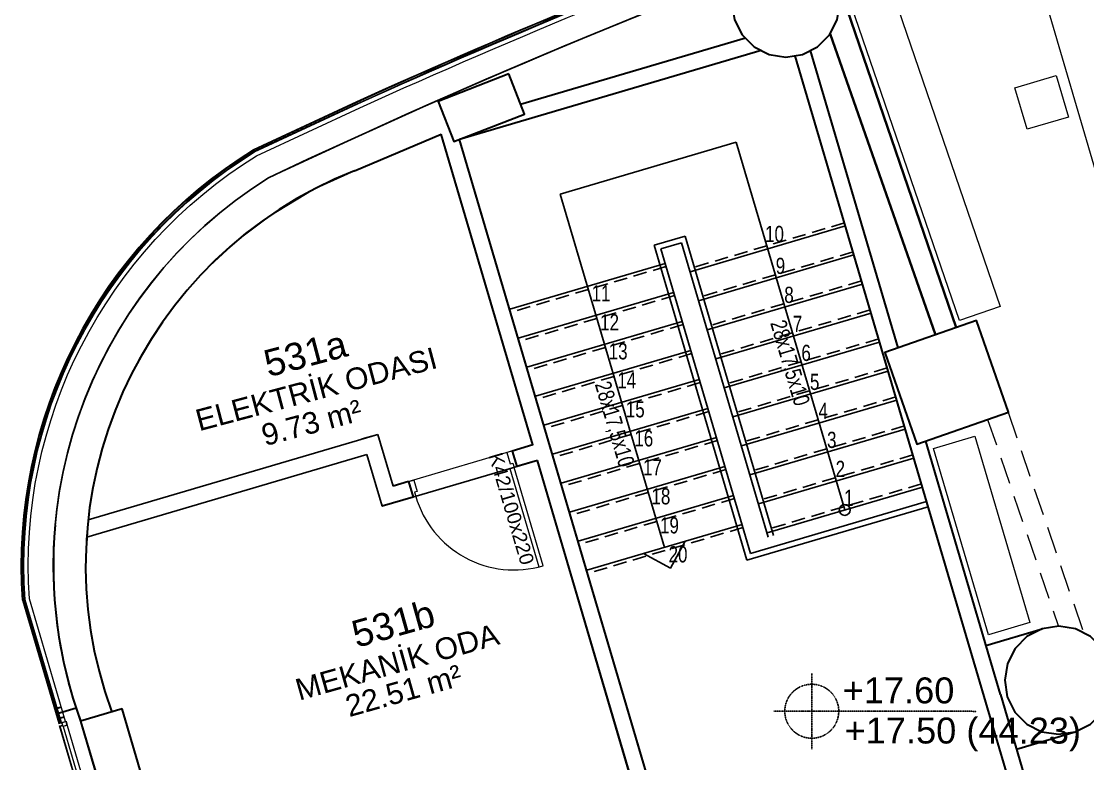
# Model space of a CAD drawing. Header units: millimetres. Extents: x 62878 to 70819, y -67946 to -61850.
# Drawn here: x 62878 to 63866, y -63037 to -62350 of the extents above; entities that cross this region are included whole.
import ezdxf
from ezdxf.enums import TextEntityAlignment as Align

# ---------------------------------------------------------------- set-up
doc = ezdxf.new("R2010")
doc.units = ezdxf.units.MM
doc.linetypes.add('HIDDEN', pattern=[0.375, 0.25, -0.125])
doc.layers.add('alan hesabı1', color=7, linetype='Continuous', plot=False)
for name, color, linetype in [('Alan yazısı 2', 6, 'Continuous'), ('KOT-yeni', 2, 'HIDDEN'), ('MAH-ADI 2', 11, 'Continuous'), ('Mahal no.-yeni', 7, 'Continuous')]:
    doc.layers.add(name, color=color, linetype=linetype)
for name, color, linetype, lineweight in [('BAP', 41, 'Continuous', 30), ('DOGRAMA', 171, 'Continuous', 0), ('DUVAR-GAZBETON', 84, 'Continuous', 35), ('DUVAR-GAZBETON_eski', 227, 'Continuous', 13), ('DUVAR-yeni', 3, 'Continuous', 30), ('kapı yangın-yeni', 1, 'Continuous', 13), ('merdiven-yeni', 161, 'Continuous', 25), ('TEFRİŞ-yeni', 53, 'Continuous', 9)]:
    doc.layers.add(name, color=color, linetype=linetype, lineweight=lineweight)
doc.styles.add('bold', font='arial.ttf', dxfattribs={"height": 10})

msp = doc.modelspace()

# ---------------------------------------------------------------- linework, layer by layer
at = {"color": 0}
for p, q in [((63208.08, -62732.3), (62939.96, -62811.4)), ((63193.7, -62736.55), (63208.08, -62732.3)), ((63222.23, -62780.26), (63208.08, -62732.3)), ((63197.94, -62750.93), (62938.55, -62827.45)), ((63212.09, -62798.89), (63197.94, -62750.93)), ((63355.96, -62756.45), (63212.09, -62798.89))]:
    msp.add_line(p, q, dxfattribs=at)
msp.add_lwpolyline([(68896.02, -63031.44), (69030.26, -63071.18), (69185.28, -62547.65), (68893, -62461.11, 1.044368), (68063.2, -62298.73, 0.204375), (63106.96, -62494.78, 0.353953), (62932.94, -62997.83), (63753.18, -65779.6), (64154.95, -67142.15), (65336.72, -66792.62), (65336.7, -66829.11), (65270.54, -66829.07, 0.626789), (65270.2, -67369.07), (65531.84, -67369.23, 0.926242), (66130.09, -67369.61), (66391.73, -67369.77, 0.626743), (66392.07, -66829.77), (66326.15, -66829.73), (66326.17, -66793.24), (67506.16, -67144.13), (68467.02, -63899.09), (68625.2, -63946.04), (68896.02, -63031.42)], format="xyb")
at = {"layer": 'alan hesabı1', "lineweight": 20}
for p, q in [((63351.71, -62742.06), (63222.23, -62780.26)), ((63212.09, -62798.89), (63355.96, -62756.45))]:
    msp.add_line(p, q, dxfattribs=at)
at = {"layer": 'alan hesabı1', "linetype": 'ByBlock'}
for points in [[(64409.08, -62034.84), (63646.15, -62262.75), (63619.43, -62270.74), (63635.32, -62317.08), (63743.73, -62633.31), (63762.61, -62626.7), (63792.34, -62711.65), (63715.58, -62738.52), (63771.4, -62927.76), (63823.3, -62912.45), (63838.76, -62910.01), (63854.21, -62912.47), (63868.14, -62919.58)], [(63868.09, -63000.48), (63854.15, -63007.58), (63799.69, -63023.64), (63834.49, -63141.61)]]:
    msp.add_lwpolyline(points, dxfattribs=at)
at = {"layer": 'alan hesabı1'}
msp.add_lwpolyline([(63283.89, -62459.15), (63283.89, -62459.15), (63532.04, -63300.35), (63838.97, -63209.81), (63701.31, -62743.18), (63675.88, -62656.96), (63594.68, -62381.7), (63586.11, -62383.05), (63570.66, -62380.6), (63563.16, -62376.77)], close=True, dxfattribs=at)
at = {"layer": 'alan hesabı1', "lineweight": 20}
for points in [[(62937.91, -62864.13), (62937.91, -62864.13), (62937.66, -62853.64), (62938.44, -62829.16), (62941.52, -62798.89), (62944.8, -62779.31), (62952.93, -62745.38), (62963.57, -62713.51), (62972.07, -62693.03), (62987.49, -62662.3), (63000.1, -62641.28), (63011.66, -62624.29), (63027.09, -62604.23), (63039.19, -62590.2), (63052.82, -62575.87), (63079.79, -62551.29), (63108.07, -62529.91), (63148.3, -62505.66), (63186.42, -62488.2), (63226.34, -62471.38), (63266.83, -62454.32), (63351.71, -62742.06), (63222.23, -62780.26)], [(63212.09, -62798.89), (63355.96, -62756.45), (63517.66, -63304.59), (63311.44, -63365.42), (63272.55, -63233.59), (63038.45, -63302.62), (62967.13, -63060.72), (62991.1, -63053.65), (62971.31, -62986.51), (62961.73, -62989.34), (62953.73, -62965.14), (62944.59, -62927.38), (62940.55, -62901.45), (62938.68, -62879.55)]]:
    msp.add_lwpolyline(points, dxfattribs=at)
at = {"layer": 'BAP'}
for points in [[(63633.7, -62317.63), (63626.61, -62303.69), (63615.56, -62292.62), (63601.62, -62285.51), (63586.17, -62283.05), (63570.72, -62285.49), (63556.78, -62292.59), (63545.71, -62303.64), (63538.6, -62317.57), (63536.14, -62333.02), (63538.58, -62348.48), (63545.67, -62362.42), (63556.73, -62373.49), (63570.66, -62380.6), (63586.11, -62383.05), (63601.56, -62380.62), (63615.51, -62373.52), (63626.57, -62362.47), (63633.69, -62348.54), (63636.14, -62333.09)], [(63329.35, -62398.51), (63264.12, -62423.92), (63278.65, -62461.2), (63343.87, -62435.78)], [(63762.61, -62626.7), (63677.66, -62656.44), (63707.4, -62741.38), (63792.34, -62711.65)], [(63886.27, -62975.49), (63888.73, -62960.04), (63886.29, -62944.59), (63879.19, -62930.65), (63868.14, -62919.58), (63854.21, -62912.47), (63838.76, -62910.01), (63823.3, -62912.45), (63809.36, -62919.54), (63798.29, -62930.6), (63791.18, -62944.53), (63788.73, -62959.98), (63791.16, -62975.43), (63798.26, -62989.38), (63809.31, -63000.45), (63823.25, -63007.56), (63838.69, -63010.01), (63854.15, -63007.58), (63868.09, -63000.48), (63879.16, -62989.43)], [(62971.31, -62986.51), (62932.94, -62997.83), (62952.74, -63064.97), (62991.1, -63053.65)]]:
    msp.add_lwpolyline(points, close=True, dxfattribs=at)
at = {"layer": 'DOGRAMA'}
for p, q in [((62913.34, -62999.7), (62879.72, -62885.66)), ((62914.49, -62999.36), (62880.9, -62885.45)), ((62915.07, -62999.19), (62881.5, -62885.34)), ((62918.94, -62998.05), (62885.5, -62884.62)), ((62913.47, -63002.27), (62916.26, -63001.45)), ((62947.41, -63117.37), (62913.47, -63002.27)), ((62913.47, -63002.27), (62913.97, -63002.54)), ((62913.54, -63002.3), (62916.27, -63001.5)), ((62947.45, -63117.31), (62913.54, -63002.3)), ((62913.91, -63002.51), (62916.35, -63001.78)), ((62947.65, -63116.93), (62913.91, -63002.51)), ((62913.97, -63002.54), (62916.37, -63001.83)), ((62947.68, -63116.87), (62913.97, -63002.54)), ((62916.68, -63002.89), (62949.77, -63115.11)), ((62920.52, -63001.76), (62953.61, -63113.98))]:
    msp.add_line(p, q, dxfattribs=at)
at = {"layer": 'DOGRAMA', "lineweight": -2}
for points in [[(68355.73, -61957.86, 0.273736), (68066.91, -62277.72, 0.209295), (68023.71, -62283.85, 0.198368), (63201.05, -62451.11)], [(63106.96, -62494.78, 0.354372), (62933.16, -62998.56), (63684.78, -65547.6)]]:
    msp.add_lwpolyline(points, format="xyb", dxfattribs=at)
at = {"layer": 'DOGRAMA'}
for points in [[(62879.12, -62885.77, -0.278916), (63092.89, -62468.61), (63188.68, -62424.15, -0.018906), (63632.97, -62242.29)], [(62879.72, -62885.66, -0.278856), (63093.17, -62469.14), (63188.93, -62424.7, -0.018906), (63633.18, -62242.85)], [(62880.9, -62885.45, -0.278735), (63093.74, -62470.2), (63189.43, -62425.79, -0.018905), (63633.59, -62243.98)], [(62881.5, -62885.34, -0.278675), (63094.03, -62470.73), (63189.68, -62426.33, -0.018905), (63633.8, -62244.54)], [(62885.5, -62884.62, -0.278265), (63095.95, -62474.29), (63191.36, -62430.01, -0.018905), (63635.18, -62248.33)], [(62933.16, -62998.56, -0.354402), (63107, -62494.76), (63201.05, -62451.11, -0.018901), (63643.16, -62270.14, 5.771152)], [(62947.31, -62993.59, 0.00018), (62947.41, -62993.86)]]:
    msp.add_lwpolyline(points, format="xyb", dxfattribs=at)
msp.add_lwpolyline([(62879.12, -62885.77), (62912.77, -62999.87), (62918.94, -62998.05)], dxfattribs=at)
for points in [[(62919.38, -62997.92), (62920.52, -63001.76), (62916.68, -63002.89), (62915.55, -62999.05)], [(62919.25, -62998.17), (62920.27, -63001.62), (62916.81, -63002.64), (62915.8, -62999.19)]]:
    msp.add_lwpolyline(points, close=True, dxfattribs=at)
at = {"layer": 'DUVAR-GAZBETON'}
msp.add_line((63627.14, -62361.36), (63724.66, -62639.98), dxfattribs=at)
msp.add_lwpolyline([(63635.32, -62317.08), (63743.73, -62633.31)], dxfattribs=at)
at = {"layer": 'DUVAR-GAZBETON_eski', "linetype": 'HIDDEN', "ltscale": 100}
for points in [[(63772.92, -62718.45), (63838.61, -62910.04)], [(63791.8, -62711.84), (63861.94, -62916.41)]]:
    msp.add_lwpolyline(points, dxfattribs=at)
at = {"layer": 'DUVAR-yeni'}
for p, q in [((63838.97, -63209.81), (63594.68, -62381.7)), ((63351.71, -62742.06), (63266.83, -62454.32)), ((63532.04, -63300.35), (63283.89, -62459.15)), ((63351.71, -62742.06), (63332.53, -62747.72)), ((63332.53, -62747.72), (63336.77, -62762.11)), ((63355.96, -62756.45), (63336.77, -62762.11)), ((63517.66, -63304.59), (63355.96, -62756.45)), ((63236.62, -62776.02), (63222.23, -62780.26)), ((63236.62, -62776.02), (63240.86, -62790.4)), ((63240.86, -62790.4), (63212.09, -62798.89)), ((62937.91, -62864.13), (62937.79, -62864.17)), ((62938.68, -62879.55), (62938.5, -62879.6)), ((63771.4, -62927.76), (63823.3, -62912.45)), ((63784.79, -62973.15), (63857.6, -63219.95)), ((62915.09, -62984.99), (62908.92, -62986.81)), ((62928.76, -62985.84), (62910.24, -62991.3)), ((62917.74, -62993.97), (62911.56, -62995.79)), ((63799.69, -63023.64), (63854.15, -63007.58))]:
    msp.add_line(p, q, dxfattribs=at)
at = {"layer": 'DUVAR-yeni', "linetype": 'Continuous'}
msp.add_line((63186.42, -62488.2), (63266.83, -62454.32), dxfattribs=at)
at = {"layer": 'DUVAR-yeni'}
for points in [[(63548.66, -62365.41), (63340.39, -62426.85)], [(63563.16, -62376.77), (63283.89, -62459.15)], [(63690.08, -62652.09), (63608.9, -62376.89)], [(63784.79, -62973.15), (63715.58, -62738.52)]]:
    msp.add_lwpolyline(points, dxfattribs=at)
at = {"layer": 'DUVAR-yeni', "linetype": 'Continuous'}
for radius, start, end in [(393.17, 111.5485, 200.15181), (423.17, 174.85516, 199.99126)]:
    msp.add_arc((63330.83, -62853.89), radius, start, end, dxfattribs=at)
at = {"layer": 'kapı yangın-yeni'}
msp.add_lwpolyline([(63243.26, -62789.7), (63240.86, -62790.4), (63236.62, -62776.02), (63241.41, -62774.6), (63244.52, -62785.15), (63242.13, -62785.86), (63243.26, -62789.7, 0.414214), (63361.26, -62853.93), (63334.38, -62762.82), (63336.77, -62762.11), (63332.53, -62747.72), (63327.73, -62749.14), (63330.85, -62759.69), (63333.24, -62758.98), (63334.38, -62762.82), (63330.54, -62763.95), (63357.42, -62855.07), (63361.26, -62853.93)], format="xyb", dxfattribs=at)
at = {"layer": 'KOT-yeni'}
for p, q in [((63610.08, -62953.63), (63610.04, -63023.63)), ((63575.06, -62988.61), (63762.68, -62988.72))]:
    msp.add_line(p, q, dxfattribs=at)
msp.add_circle((63610.06, -62988.63), 25, dxfattribs=at)
at = {"layer": 'merdiven-yeni'}
for p, q in [((63540.1, -62461.76), (63377.05, -62509.86)), ((63640.55, -62802.26), (63540.1, -62461.76)), ((63377.05, -62509.86), (63473.53, -62836.93)), ((63492.77, -62548.71), (63464, -62557.2)), ((63492.77, -62548.71), (63574.54, -62825.9)), ((63550.01, -62848.78), (63464, -62557.2)), ((63489.39, -62554.92), (63470.21, -62560.58)), ((63553.39, -62842.57), (63470.21, -62560.58)), ((63489.39, -62554.92), (63569.74, -62827.32)), ((63717.86, -62799.26), (63550.01, -62848.78)), ((63716.44, -62794.47), (63553.39, -62842.57))]:
    msp.add_line(p, q, dxfattribs=at)
at = {"layer": 'merdiven-yeni', "linetype": 'HIDDEN', "ltscale": 50}
for points in [[(63640.33, -62536.46), (63496.46, -62578.9)], [(63648.25, -62563.31), (63504.38, -62605.75)], [(63475.02, -62576.88), (63331.15, -62619.33)], [(63656.18, -62590.17), (63512.31, -62632.61)], [(63482.94, -62603.74), (63339.07, -62646.18)], [(63664.1, -62617.03), (63520.23, -62659.47)], [(63490.86, -62630.6), (63346.99, -62673.04)], [(63672.02, -62643.88), (63528.15, -62686.32)], [(63498.78, -62657.45), (63354.91, -62699.89)], [(63679.94, -62670.74), (63536.07, -62713.18)], [(63506.71, -62684.31), (63362.83, -62726.75)], [(63687.87, -62697.59), (63544, -62740.03)], [(63514.63, -62711.16), (63370.76, -62753.61)], [(63695.79, -62724.45), (63551.92, -62766.89)], [(63522.55, -62738.02), (63378.68, -62780.46)], [(63703.71, -62751.3), (63559.84, -62793.75)], [(63530.47, -62764.88), (63386.6, -62807.32)], [(63711.63, -62778.16), (63567.76, -62820.6)], [(63538.39, -62791.73), (63394.52, -62834.17)], [(63546.32, -62818.59), (63402.45, -62861.03)]]:
    msp.add_lwpolyline(points, dxfattribs=at)
at = {"layer": 'merdiven-yeni'}
for points in [[(63641.18, -62539.34), (63497.31, -62581.78)], [(63649.1, -62566.19), (63505.23, -62608.63)], [(63474.17, -62574.01), (63330.3, -62616.45)], [(63482.09, -62600.86), (63338.22, -62643.3)], [(63657.03, -62593.05), (63513.16, -62635.49)], [(63664.95, -62619.9), (63521.08, -62662.34)], [(63490.01, -62627.72), (63346.14, -62670.16)], [(63672.87, -62646.76), (63529, -62689.2)], [(63497.93, -62654.57), (63354.06, -62697.02)], [(63505.86, -62681.43), (63361.99, -62723.87)], [(63680.79, -62673.61), (63536.92, -62716.06)], [(63688.72, -62700.47), (63544.84, -62742.91)], [(63513.78, -62708.29), (63369.91, -62750.73)], [(63696.64, -62727.33), (63552.77, -62769.77)], [(63521.7, -62735.14), (63377.83, -62777.58)], [(63704.56, -62754.18), (63560.69, -62796.62)], [(63529.62, -62762), (63385.75, -62804.44)], [(63537.55, -62788.85), (63393.68, -62831.3)], [(63712.48, -62781.04), (63568.61, -62823.48)], [(63545.47, -62815.71), (63401.6, -62858.15)], [(63492.72, -62831.27), (63479.19, -62856.11), (63454.35, -62842.59)]]:
    msp.add_lwpolyline(points, dxfattribs=at)
msp.add_circle((63640.55, -62802.26), 5, dxfattribs=at)
at = {"layer": 'TEFRİŞ-yeni'}
for points in [[(63784.67, -62613.96), (63746.83, -62626.93), (63633.32, -62295.85), (63671.16, -62282.87), (63784.67, -62613.96)], [(63829.15, -62339.73), (63905.87, -62317.06), (63951.12, -62470.52), (63874.4, -62493.19), (63829.15, -62339.73)], [(63798.16, -62411.42), (63836.53, -62400.1), (63847.84, -62438.47), (63809.47, -62449.78), (63798.16, -62411.42)], [(63812.08, -62906.61), (63773.72, -62917.93), (63722.79, -62745.28), (63761.15, -62733.97), (63812.08, -62906.61)]]:
    msp.add_lwpolyline(points, dxfattribs=at)

# ---------------------------------------------------------------- texts
at = {"layer": 'Alan yazısı 2', "style": 'bold'}
for s, rotation, p in [('9.73 m²', 14.8633, (63146.86, -62721.41)), ('22.51 m²', 15.71405, (63232, -62969.61))]:
    msp.add_text(s, height=20, rotation=rotation, dxfattribs=at).set_placement(p, align=Align.MIDDLE_CENTER)
at = {"layer": 'kapı yangın-yeni', "style": 'bold'}
msp.add_text('K42/100x220', height=13, rotation=286.43584, dxfattribs=at).set_placement((63331.97, -62801.09), align=Align.MIDDLE_CENTER)
at = {"layer": 'KOT-yeni', "style": 'bold'}
for s, p in [('+17.60', (63638.65, -62981.27)), ('+17.50 (44.23)', (63640.42, -63018.45))]:
    msp.add_text(s, height=24, rotation=359.96432, dxfattribs=at).set_placement(p)
at = {"layer": 'MAH-ADI 2', "style": 'bold'}
for s, rotation, p in [('ELEKTRİK ODASI', 14.8633, (63151.13, -62690.31)), ('MEKANİK ODA', 15.71405, (63226.05, -62943.01))]:
    msp.add_text(s, height=20, rotation=rotation, dxfattribs=at).set_placement(p, align=Align.MIDDLE_CENTER)
at = {"layer": 'Mahal no.-yeni', "color": 1, "style": 'bold'}
for s, rotation, p in [('531a', 14.8633, (63141.08, -62657.43)), ('531b', 15.71405, (63222.4, -62907.53))]:
    msp.add_text(s, height=25, rotation=rotation, dxfattribs=at).set_placement(p, align=Align.MIDDLE_CENTER)
at = {"layer": 'merdiven-yeni', "linetype": 'Continuous', "style": 'bold', "width": 0.75}
for s, rotation, p in [('10', 359.96432, (63566.82, -62554.21)), ('9', 359.96432, (63576.67, -62583.74)), ('11', 359.96432, (63406.15, -62609.14)), ('8', 359.96432, (63584.59, -62610.6)), ('12', 359.96432, (63414.07, -62636)), ('7', 359.96432, (63592.51, -62637.46)), ('28x17,5x10', 286.40891, (63571.45, -62629.17)), ('13', 359.96432, (63422, -62662.85)), ('6', 359.96432, (63600.44, -62664.31)), ('14', 359.96432, (63429.92, -62689.71)), ('5', 359.96432, (63608.36, -62691.17)), ('28x17,5x10', 286.40891, (63408.97, -62685.88)), ('15', 359.96432, (63437.84, -62716.56)), ('4', 359.96432, (63616.28, -62718.02)), ('16', 359.96432, (63445.76, -62743.42)), ('3', 359.96432, (63624.2, -62744.88)), ('17', 359.96432, (63453.69, -62770.28)), ('2', 359.96432, (63632.13, -62771.73)), ('18', 359.96432, (63461.61, -62797.13)), ('19', 359.96432, (63469.53, -62823.99)), ('20', 359.96432, (63477.45, -62850.84))]:
    msp.add_text(s, height=15, rotation=rotation, dxfattribs=at).set_placement(p)
at = {"layer": 'merdiven-yeni', "style": 'bold', "width": 0.75}
msp.add_text('1', height=15, rotation=359.96432, dxfattribs=at).set_placement((63640.05, -62798.59))

doc.saveas('drawing.dxf')
